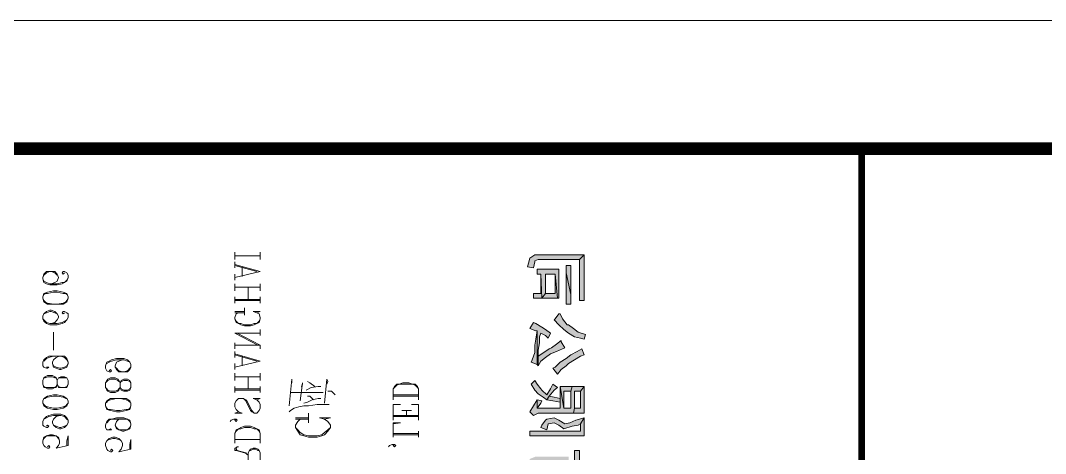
# Model space of a CAD drawing. Extents: x 1332633 to 1595679, y 264824 to 640777.
# Drawn here: x 1519759 to 1523759, y 327731 to 329421 of the extents above; entities that cross this region are included whole.
import ezdxf
from ezdxf.enums import TextEntityAlignment as Align

# ---------------------------------------------------------------- set-up
doc = ezdxf.new("R2010")
doc.units = 0
doc.header["$LTSCALE"] = 1000
doc.header["$MEASUREMENT"] = 0
doc.layers.get('0').update_dxf_attribs({"linetype": 'CONTINUOUS'})
doc.layers.add('_公共_图框', color=4, linetype='CONTINUOUS', lineweight=5)
doc.layers.add('A-Wall(建筑墙)', color=255, linetype='CONTINUOUS')
doc.styles.add('图框文字', font='SIMKAI.TTF')

# ---------------------------------------------------------------- blocks, each defined once
blk = doc.blocks.new('qqwqw')
at = {"lineweight": 0}
h = blk.add_hatch(color=4, dxfattribs=at)
h.paths.add_polyline_path([(-1093.1, 11067.7), (-1093.1, 11048.8), (-1083.7, 11048.8), (-1060.1, 11048.8), (-932.8, 11048.8), (-913.9, 11067.7), (-1060.1, 11067.7), (-1069.5, 11067.7)])
h.paths.add_polyline_path([(-913.9, 11067.7), (-932.8, 11048.8), (-932.8, 10888.4), (-937.5, 10874.3), (-942.2, 10874.3), (-965.8, 10869.6), (-961.1, 10846), (-946.9, 10850.7), (-928, 10855.4), (-913.9, 10874.3), (-913.9, 11025.2), (-913.9, 11039.4)])
h.paths.add_polyline_path([(-1107.3, 11015.8), (-1107.3, 10996.9), (-1097.8, 10996.9), (-1069.5, 10996.9), (-984.6, 10996.9), (-1069.5, 11015.8), (-1079, 11015.8)])
h.paths.add_polyline_path([(-956.3, 11015.8), (-961.1, 11015.8), (-989.4, 11015.8), (-1069.5, 11015.8), (-984.6, 10996.9), (-979.9, 10996.9), (-956.3, 10996.9)])
h.paths.add_polyline_path([(-970.5, 10968.6), (-1083.7, 10968.6), (-1083.7, 10963.9), (-989.4, 10954.5), (-989.4, 10916.7), (-1064.8, 10916.7), (-1083.7, 10902.6), (-989.4, 10897.9), (-989.4, 10883.7), (-970.5, 10883.7), (-970.5, 10893.1), (-970.5, 10916.7), (-970.5, 10940.3), (-970.5, 10945)])
h.paths.add_polyline_path([(-1083.7, 10963.9), (-1083.7, 10940.3), (-1083.7, 10902.6), (-1064.8, 10916.7), (-1064.8, 10954.5), (-989.4, 10954.5)], flags=17)
h.paths.add_polyline_path([(-1083.7, 10902.6), (-1083.7, 10897.9), (-1083.7, 10869.6), (-1064.8, 10869.6), (-1064.8, 10897.9), (-989.4, 10897.9)])
h.paths.add_polyline_path([(-1225.2, 11072.4), (-1244.1, 11067.7), (-1239.3, 11053.5), (-1234.6, 11029.9), (-1220.5, 11006.3), (-1206.3, 10987.5), (-1187.5, 10968.6), (-1168.6, 10949.7), (-1163.9, 10954.5), (-1145, 10968.6), (-1145, 10973.3), (-1163.9, 10982.8), (-1187.5, 11001.6), (-1187.5, 11006.3), (-1201.6, 11025.2), (-1215.8, 11044.1)])
h.paths.add_polyline_path([(-1305.4, 11067.7), (-1310.1, 11053.5), (-1324.2, 11029.9), (-1338.4, 11006.3), (-1347.8, 10996.9), (-1362, 10978), (-1380.8, 10963.9), (-1357.3, 10945), (-1352.5, 10954.5), (-1333.7, 10973.3), (-1319.5, 10996.9), (-1305.4, 11015.8), (-1291.2, 11039.4), (-1281.8, 11058.2)])
h.paths.add_polyline_path([(-1277.1, 10992.2), (-1281.8, 10982.8), (-1291.2, 10959.2), (-1300.7, 10935.6), (-1314.8, 10916.7), (-1329, 10897.9), (-1347.8, 10888.4), (-1310.1, 10888.4), (-1300.7, 10902.6), (-1281.8, 10930.9), (-1277.1, 10940.3), (-1262.9, 10959.2), (-1248.8, 10978), (-1253.5, 10978)])
h.paths.add_polyline_path([(-1220.5, 10935.6), (-1239.3, 10926.2), (-1229.9, 10916.7), (-1220.5, 10897.9), (-1234.6, 10893.1), (-1258.2, 10893.1), (-1286.5, 10888.4), (-1310.1, 10888.4), (-1347.8, 10888.4), (-1343.1, 10883.7), (-1211, 10883.7), (-1211, 10879), (-1201.6, 10855.4), (-1178, 10869.6), (-1182.7, 10879), (-1196.9, 10902.6), (-1206.3, 10916.7)])
h.paths.add_polyline_path([(-1343.1, 10883.7), (-1333.7, 10860.1), (-1324.2, 10864.8), (-1295.9, 10874.3), (-1291.2, 10874.3), (-1267.6, 10874.3), (-1244.1, 10879), (-1211, 10883.7)], flags=17)
h.paths.add_polyline_path([(-1428, 11067.7), (-1446.9, 11053.5), (-1446.9, 11029.9), (-1512.9, 11029.9), (-1531.8, 11025.2), (-1531.8, 10888.4), (-1541.2, 10869.6), (-1527.1, 10855.4), (-1503.5, 10869.6), (-1479.9, 10883.7), (-1512.9, 10883.7), (-1512.9, 10973.3), (-1489.3, 10973.3), (-1475.2, 10973.3), (-1428, 10973.3), (-1512.9, 10987.5), (-1512.9, 11015.8), (-1446.9, 11015.8), (-1428, 11020.5), (-1428, 11044.1)])
h.paths.add_polyline_path([(-1428, 11067.7), (-1531.8, 11067.7), (-1531.8, 11048.8), (-1531.8, 11025.2), (-1512.9, 11029.9), (-1512.9, 11053.5), (-1446.9, 11053.5)], flags=16)
h.paths.add_polyline_path([(-1550.6, 11067.7), (-1574.2, 11053.5), (-1578.9, 11044.1), (-1583.7, 11020.5), (-1593.1, 10987.5), (-1578.9, 10968.6), (-1569.5, 10949.7), (-1574.2, 10926.2), (-1597.8, 10921.4), (-1588.4, 10897.9), (-1578.9, 10902.6), (-1560.1, 10916.7), (-1555.4, 10921.4), (-1550.6, 10949.7), (-1560.1, 10968.6), (-1574.2, 10992.2), (-1569.5, 11011.1), (-1560.1, 11034.6)], flags=16)
h.paths.add_polyline_path([(-1550.6, 11067.7), (-1621.4, 11067.7), (-1621.4, 11048.8), (-1621.4, 11025.2), (-1621.4, 10912), (-1621.4, 10907.3), (-1621.4, 10883.7), (-1621.4, 10855.4), (-1602.5, 10855.4), (-1602.5, 11053.5), (-1574.2, 11053.5)])
h.paths.add_polyline_path([(-1428, 11020.5), (-1446.9, 11015.8), (-1446.9, 10987.5), (-1512.9, 10987.5), (-1428, 10973.3), (-1428, 10992.2)], flags=17)
h.paths.add_polyline_path([(-1475.2, 10973.3), (-1489.3, 10973.3), (-1484.6, 10945), (-1479.9, 10921.4), (-1465.7, 10930.9), (-1470.5, 10949.7)], flags=17)
h.paths.add_polyline_path([(-1432.7, 10963.9), (-1442.2, 10949.7), (-1465.7, 10930.9), (-1479.9, 10921.4), (-1470.5, 10907.3), (-1456.3, 10888.4), (-1442.2, 10874.3), (-1418.6, 10860.1), (-1404.4, 10874.3), (-1418.6, 10883.7), (-1437.4, 10897.9), (-1442.2, 10902.6), (-1461, 10921.4), (-1437.4, 10935.6), (-1418.6, 10945)])
h.paths.add_polyline_path([(-1484.6, 10902.6), (-1494, 10897.9), (-1512.9, 10883.7), (-1479.9, 10883.7)], flags=16)
h.paths.add_polyline_path([(-1805.3, 11081.8), (-1805.3, 11067.7), (-1810.1, 11048.8), (-1791.2, 11048.8), (-1786.5, 11058.2), (-1777, 11077.1), (-1795.9, 11081.8)])
h.paths.add_polyline_path([(-1678, 11048.8), (-1687.4, 11048.8), (-1715.7, 11048.8), (-1791.2, 11048.8), (-1810.1, 11048.8), (-1847.8, 11048.8), (-1711, 11029.9), (-1706.3, 11029.9), (-1678, 11029.9)])
h.paths.add_polyline_path([(-1880.8, 11048.8), (-1880.8, 11029.9), (-1876.1, 11029.9), (-1852.5, 11029.9), (-1819.5, 11029.9), (-1795.9, 11029.9), (-1711, 11029.9), (-1847.8, 11048.8), (-1852.5, 11048.8)])
h.paths.add_polyline_path([(-1795.9, 11029.9), (-1819.5, 11029.9), (-1824.2, 11020.5), (-1838.4, 10996.9), (-1720.4, 10987.5), (-1720.4, 10959.2), (-1819.5, 10959.2), (-1701.6, 10959.2), (-1701.6, 10978), (-1701.6, 11006.3), (-1810.1, 11006.3), (-1805.3, 11006.3)])
h.paths.add_polyline_path([(-1838.4, 10996.9), (-1852.5, 10978), (-1857.2, 10973.3), (-1838.4, 10963.9), (-1838.4, 10893.1), (-1838.4, 10874.3), (-1838.4, 10850.7), (-1819.5, 10850.7), (-1819.5, 10902.6), (-1720.4, 10902.6), (-1819.5, 10916.7), (-1819.5, 10945), (-1720.4, 10945), (-1701.6, 10959.2), (-1819.5, 10959.2), (-1819.5, 10987.5), (-1720.4, 10987.5)])
h.paths.add_polyline_path([(-1857.2, 10973.3), (-1876.1, 10954.5), (-1895, 10940.3), (-1876.1, 10921.4), (-1876.1, 10926.2), (-1857.2, 10945), (-1838.4, 10963.9)])
h.paths.add_polyline_path([(-1701.6, 10959.2), (-1720.4, 10945), (-1720.4, 10916.7), (-1819.5, 10916.7), (-1720.4, 10902.6), (-1720.4, 10883.7), (-1729.9, 10869.6), (-1711, 10855.4), (-1701.6, 10879)], flags=17)
h.paths.add_polyline_path([(-1748.7, 10874.3), (-1739.3, 10846), (-1729.9, 10850.7), (-1711, 10855.4), (-1729.9, 10869.6)])
h.paths.add_polyline_path([(-1984.6, 11072.4), (-2003.4, 11072.4), (-2003.4, 11048.8), (-2003.4, 10996.9), (-1984.6, 10996.9), (-1984.6, 11048.8)])
h.paths.add_polyline_path([(-2111.9, 11072.4), (-2130.8, 11058.2), (-2111.9, 11034.6), (-2102.5, 11020.5), (-2083.6, 11029.9), (-2102.5, 11058.2)])
h.paths.add_polyline_path([(-1923.2, 10996.9), (-1946.8, 10996.9), (-1984.6, 10996.9), (-2003.4, 10996.9), (-2041.2, 10996.9), (-1946.8, 10978), (-1923.2, 10978)])
h.paths.add_polyline_path([(-2154.4, 10996.9), (-2154.4, 10978), (-2144.9, 10978), (-2116.6, 10978), (-2097.8, 10996.9), (-2135.5, 10996.9)])
h.paths.add_polyline_path([(-2074.2, 10996.9), (-2074.2, 10978), (-2064.7, 10978), (-2041.2, 10978), (-2003.4, 10978), (-1984.6, 10978), (-1946.8, 10978), (-2041.2, 10996.9), (-2045.9, 10996.9)])
h.paths.add_polyline_path([(-2097.8, 10996.9), (-2116.6, 10978), (-2116.6, 10893.1), (-2116.6, 10888.4), (-2097.8, 10893.1), (-2097.8, 10959.2), (-2097.8, 10968.6)])
h.paths.add_polyline_path([(-1984.6, 10978), (-2003.4, 10978), (-2003.4, 10879), (-2003.4, 10874.3), (-2003.4, 10846), (-1984.6, 10846), (-1984.6, 10855.4), (-1984.6, 10883.7)])
h.paths.add_polyline_path([(-2069.5, 10926.2), (-2078.9, 10912), (-2097.8, 10893.1), (-2116.6, 10888.4), (-2126.1, 10869.6), (-2107.2, 10855.4), (-2102.5, 10864.8), (-2083.6, 10883.7), (-2078.9, 10888.4), (-2060, 10907.3)])
h.paths.add_polyline_path([(-2376, 11077.1), (-2390.2, 11067.7), (-2376, 11048.8), (-2361.9, 11029.9), (-2343, 11044.1), (-2357.2, 11062.9)])
h.paths.add_polyline_path([(-2225.1, 11072.4), (-2310, 11072.4), (-2310, 11058.2), (-2244, 11058.2), (-2244, 11006.3), (-2220.4, 11011.1), (-2225.1, 11020.5), (-2225.1, 11048.8)])
h.paths.add_polyline_path([(-2310, 11058.2), (-2310, 11034.6), (-2319.4, 11015.8), (-2338.3, 10996.9), (-2319.4, 10982.8), (-2305.3, 10996.9), (-2295.9, 11015.8), (-2291.1, 11029.9), (-2286.4, 11058.2), (-2244, 11058.2)])
h.paths.add_polyline_path([(-2182.7, 11011.1), (-2206.2, 11011.1), (-2220.4, 11011.1), (-2244, 11006.3), (-2244, 11001.6), (-2229.8, 10992.2), (-2182.7, 10992.2)])
h.paths.add_polyline_path([(-2413.8, 11006.3), (-2413.8, 10987.5), (-2404.3, 10987.5), (-2376, 10987.5), (-2357.2, 11001.6), (-2385.5, 11001.6)])
h.paths.add_polyline_path([(-2357.2, 11001.6), (-2376, 10987.5), (-2376, 10902.6), (-2357.2, 10907.3), (-2357.2, 10963.9), (-2357.2, 10978)])
h.paths.add_polyline_path([(-2333.6, 10978), (-2333.6, 10959.2), (-2319.4, 10959.2), (-2234.5, 10959.2), (-2239.3, 10949.7), (-2253.4, 10926.2), (-2267.6, 10912), (-2281.7, 10897.9), (-2286.4, 10893.1), (-2310, 10879), (-2328.9, 10874.3), (-2352.5, 10864.8), (-2333.6, 10846), (-2319.4, 10855.4), (-2295.9, 10864.8), (-2286.4, 10869.6), (-2267.6, 10883.7), (-2229.8, 10883.7), (-2253.4, 10897.9), (-2234.5, 10916.7), (-2225.1, 10940.3), (-2215.7, 10954.5), (-2206.2, 10978), (-2295.9, 10978), (-2305.3, 10978)])
h.paths.add_polyline_path([(-2319.4, 10959.2), (-2310, 10935.6), (-2295.9, 10912), (-2281.7, 10897.9), (-2267.6, 10912), (-2272.3, 10916.7), (-2286.4, 10935.6), (-2295.9, 10959.2), (-2234.5, 10959.2)], flags=16)
h.paths.add_polyline_path([(-2338.3, 10930.9), (-2343, 10926.2), (-2357.2, 10907.3), (-2376, 10902.6), (-2385.5, 10883.7), (-2371.3, 10864.8), (-2366.6, 10869.6), (-2352.5, 10888.4), (-2347.7, 10893.1), (-2328.9, 10912)])
h.paths.add_polyline_path([(-2229.8, 10883.7), (-2267.6, 10883.7), (-2258.1, 10879), (-2239.3, 10864.8), (-2215.7, 10855.4), (-2192.1, 10850.7), (-2177.9, 10874.3), (-2182.7, 10874.3), (-2206.2, 10874.3)])
h.paths.add_polyline_path([(-2630.7, 11081.8), (-2635.5, 11067.7), (-2649.6, 11044.1), (-2621.3, 11053.5), (-2607.2, 11067.7)])
h.paths.add_polyline_path([(-2527, 11081.8), (-2531.7, 11067.7), (-2541.1, 11044.1), (-2517.5, 11053.5), (-2503.4, 11072.4)])
h.paths.add_polyline_path([(-2446.8, 11053.5), (-2456.2, 11053.5), (-2479.8, 11053.5), (-2517.5, 11053.5), (-2541.1, 11044.1), (-2498.7, 11039.4), (-2479.8, 11039.4), (-2470.4, 11039.4), (-2446.8, 11039.4)])
h.paths.add_polyline_path([(-2555.3, 11053.5), (-2560, 11053.5), (-2588.3, 11053.5), (-2621.3, 11053.5), (-2649.6, 11044.1), (-2583.6, 11039.4), (-2578.9, 11039.4), (-2555.3, 11039.4)])
h.paths.add_polyline_path([(-2541.1, 11044.1), (-2545.8, 11029.9), (-2560, 11011.1), (-2541.1, 11001.6), (-2531.7, 11015.8), (-2522.3, 11039.4), (-2498.7, 11039.4)])
h.paths.add_polyline_path([(-2649.6, 11044.1), (-2654.3, 11029.9), (-2673.2, 11011.1), (-2654.3, 11001.6), (-2640.2, 11020.5), (-2630.7, 11039.4), (-2611.9, 11039.4), (-2593, 11039.4), (-2583.6, 11039.4)])
h.paths.add_polyline_path([(-2593, 11039.4), (-2611.9, 11039.4), (-2607.2, 11015.8), (-2602.4, 10996.9), (-2578.9, 11006.3), (-2583.6, 11011.1)])
h.paths.add_polyline_path([(-2498.7, 11039.4), (-2489.2, 11020.5), (-2484.5, 10996.9), (-2465.7, 11006.3), (-2465.7, 11011.1), (-2479.8, 11039.4)])
h.paths.add_polyline_path([(-2475.1, 10987.5), (-2564.7, 10987.5), (-2564.7, 10982.8), (-2498.7, 10968.6), (-2498.7, 10879), (-2498.7, 10874.3), (-2470.4, 10879), (-2479.8, 10888.4), (-2479.8, 10954.5), (-2479.8, 10959.2)])
h.paths.add_polyline_path([(-2564.7, 10982.8), (-2564.7, 10954.5), (-2564.7, 10949.7), (-2569.4, 10921.4), (-2569.4, 10912), (-2578.9, 10888.4), (-2583.6, 10879), (-2597.7, 10860.1), (-2574.1, 10850.7), (-2574.1, 10855.4), (-2560, 10874.3), (-2555.3, 10897.9), (-2550.6, 10902.6), (-2550.6, 10930.9), (-2550.6, 10945), (-2545.8, 10968.6), (-2498.7, 10968.6)])
h.paths.add_polyline_path([(-2663.8, 10982.8), (-2663.8, 10963.9), (-2654.3, 10963.9), (-2630.7, 10963.9), (-2611.9, 10963.9), (-2635.5, 10978), (-2640.2, 10978)])
h.paths.add_polyline_path([(-2578.9, 10982.8), (-2583.6, 10978), (-2607.2, 10978), (-2635.5, 10978), (-2611.9, 10963.9), (-2607.2, 10963.9), (-2578.9, 10963.9)])
h.paths.add_polyline_path([(-2611.9, 10963.9), (-2630.7, 10963.9), (-2630.7, 10893.1), (-2611.9, 10897.9)])
h.paths.add_polyline_path([(-2522.3, 10945), (-2541.1, 10940.3), (-2531.7, 10916.7), (-2522.3, 10893.1), (-2508.1, 10897.9), (-2508.1, 10902.6), (-2512.8, 10926.2)], flags=16)
h.paths.add_polyline_path([(-2583.6, 10902.6), (-2611.9, 10897.9), (-2630.7, 10893.1), (-2649.6, 10893.1), (-2673.2, 10888.4), (-2663.8, 10869.6), (-2640.2, 10874.3), (-2616.6, 10879), (-2607.2, 10883.7), (-2583.6, 10888.4)])
h.paths.add_polyline_path([(-2456.2, 10902.6), (-2460.9, 10893.1), (-2465.7, 10879), (-2470.4, 10879), (-2498.7, 10874.3), (-2479.8, 10860.1), (-2460.9, 10860.1), (-2446.8, 10864.8), (-2446.8, 10869.6), (-2437.4, 10897.9)])
h.paths.add_polyline_path([(-2781.7, 11086.5), (-2800.5, 11086.5), (-2800.5, 11062.9), (-2781.7, 11062.9)])
h.paths.add_polyline_path([(-2843, 11062.9), (-2843, 11044.1), (-2824.1, 11048.8), (-2800.5, 11048.8), (-2781.7, 11048.8), (-2743.9, 11048.8), (-2729.8, 11062.9), (-2781.7, 11062.9), (-2800.5, 11062.9), (-2824.1, 11062.9)])
h.paths.add_polyline_path([(-2729.8, 11062.9), (-2743.9, 11048.8), (-2743.9, 11029.9), (-2781.7, 11029.9), (-2729.8, 11029.9), (-2729.8, 11039.4)])
h.paths.add_polyline_path([(-2927.9, 11058.2), (-2927.9, 11044.1), (-2913.7, 11044.1), (-2890.2, 11044.1), (-2866.6, 11048.8), (-2861.9, 11058.2), (-2876, 11058.2), (-2904.3, 11058.2)])
h.paths.add_polyline_path([(-2866.6, 11048.8), (-2890.2, 11044.1), (-2894.9, 11034.6), (-2904.3, 11011.1), (-2909, 11001.6), (-2923.2, 10982.8), (-2880.7, 10973.3), (-2880.7, 10968.6), (-2885.4, 10940.3), (-2894.9, 10916.7), (-2880.7, 10907.3), (-2871.3, 10930.9), (-2871.3, 10935.6), (-2866.6, 10959.2), (-2861.9, 10987.5), (-2894.9, 10987.5), (-2894.9, 10992.2), (-2876, 11025.2)])
h.paths.add_polyline_path([(-2781.7, 11048.8), (-2800.5, 11048.8), (-2800.5, 11029.9), (-2819.4, 11029.9), (-2781.7, 11029.9)])
h.paths.add_polyline_path([(-2857.1, 11029.9), (-2857.1, 11011.1), (-2843, 11011.1), (-2819.4, 11011.1), (-2800.5, 11011.1), (-2729.8, 11011.1), (-2729.8, 11029.9), (-2781.7, 11029.9), (-2819.4, 11029.9), (-2833.6, 11029.9)])
h.paths.add_polyline_path([(-2701.5, 11029.9), (-2729.8, 11029.9), (-2729.8, 11011.1), (-2701.5, 11011.1)])
h.paths.add_polyline_path([(-2729.8, 11011.1), (-2800.5, 11011.1), (-2743.9, 11011.1), (-2743.9, 10992.2), (-2781.7, 10992.2), (-2729.8, 10987.5)])
h.paths.add_polyline_path([(-2800.5, 11011.1), (-2800.5, 10992.2), (-2781.7, 10992.2), (-2781.7, 11011.1), (-2743.9, 11011.1)], flags=17)
h.paths.add_polyline_path([(-2843, 10996.9), (-2843, 10978), (-2824.1, 10978), (-2800.5, 10978), (-2781.7, 10978), (-2729.8, 10978), (-2729.8, 10987.5), (-2781.7, 10992.2), (-2800.5, 10992.2), (-2819.4, 10992.2)])
h.paths.add_polyline_path([(-2923.2, 10982.8), (-2918.5, 10968.6), (-2909, 10968.6), (-2880.7, 10973.3)], flags=16)
h.paths.add_polyline_path([(-2781.7, 10978), (-2800.5, 10978), (-2800.5, 10959.2), (-2781.7, 10959.2)])
h.paths.add_polyline_path([(-2729.8, 10959.2), (-2748.7, 10959.2), (-2781.7, 10959.2), (-2781.7, 10940.3), (-2777, 10940.3), (-2748.7, 10940.3), (-2729.8, 10940.3)])
h.paths.add_polyline_path([(-2847.7, 10959.2), (-2847.7, 10940.3), (-2824.1, 10940.3), (-2800.5, 10940.3), (-2781.7, 10940.3), (-2781.7, 10959.2), (-2800.5, 10959.2), (-2824.1, 10959.2)])
h.paths.add_polyline_path([(-2909, 10954.5), (-2927.9, 10945), (-2918.5, 10921.4), (-2904.3, 10902.6), (-2913.7, 10883.7), (-2932.6, 10869.6), (-2918.5, 10855.4), (-2904.3, 10869.6), (-2890.2, 10888.4), (-2861.9, 10888.4), (-2880.7, 10902.6), (-2880.7, 10907.3), (-2894.9, 10916.7), (-2904.3, 10930.9)])
h.paths.add_polyline_path([(-2781.7, 10940.3), (-2800.5, 10940.3), (-2800.5, 10921.4), (-2819.4, 10921.4), (-2781.7, 10921.4)])
h.paths.add_polyline_path([(-2857.1, 10921.4), (-2857.1, 10902.6), (-2847.7, 10902.6), (-2824.1, 10902.6), (-2800.5, 10902.6), (-2781.7, 10902.6), (-2748.7, 10902.6), (-2781.7, 10921.4), (-2819.4, 10921.4), (-2828.8, 10921.4)])
h.paths.add_polyline_path([(-2715.6, 10921.4), (-2725.1, 10921.4), (-2748.7, 10921.4), (-2781.7, 10921.4), (-2748.7, 10902.6), (-2739.2, 10902.6), (-2715.6, 10902.6)])
h.paths.add_polyline_path([(-2781.7, 10902.6), (-2800.5, 10902.6), (-2800.5, 10879), (-2781.7, 10879)])
h.paths.add_polyline_path([(-2861.9, 10888.4), (-2890.2, 10888.4), (-2885.4, 10888.4), (-2866.6, 10874.3), (-2857.1, 10869.6), (-2753.4, 10874.3), (-2781.7, 10874.3), (-2805.3, 10874.3), (-2824.1, 10879), (-2847.7, 10883.7)])
h.paths.add_polyline_path([(-2696.8, 10874.3), (-2701.5, 10874.3), (-2729.8, 10874.3), (-2753.4, 10874.3), (-2857.1, 10869.6), (-2833.6, 10860.1), (-2810, 10855.4), (-2781.7, 10855.4), (-2762.8, 10855.4), (-2734.5, 10855.4), (-2706.2, 10855.4)])
h.paths.add_polyline_path([(-2993.9, 11077.1), (-3140.1, 11077.1), (-3140.1, 11067.7), (-3012.8, 11058.2), (-3012.8, 11039.4), (-3121.3, 11039.4), (-3012.8, 11025.2), (-3012.8, 11001.6), (-3121.3, 11001.6), (-2993.9, 10996.9), (-2993.9, 11020.5), (-2993.9, 11044.1), (-2993.9, 11048.8)])
h.paths.add_polyline_path([(-3140.1, 11067.7), (-3140.1, 11044.1), (-3140.1, 11020.5), (-3140.1, 11011.1), (-3140.1, 10987.5), (-3111.8, 10987.5), (-3121.3, 10973.3), (-3140.1, 10959.2), (-3154.3, 10949.7), (-3041.1, 10949.7), (-2998.6, 10949.7), (-3003.4, 10893.1), (-3017.5, 10879), (-3026.9, 10879), (-3050.5, 10879), (-3041.1, 10855.4), (-3026.9, 10855.4), (-3003.4, 10860.1), (-2998.6, 10860.1), (-2984.5, 10879), (-2979.8, 10935.6), (-2979.8, 10945), (-2975.1, 10968.6), (-3102.4, 10968.6), (-3088.2, 10987.5), (-2993.9, 10987.5), (-2993.9, 10996.9), (-3121.3, 11001.6), (-3121.3, 11025.2), (-3012.8, 11025.2), (-3121.3, 11039.4), (-3121.3, 11058.2), (-3012.8, 11058.2)])
h.paths.add_polyline_path([(-3154.3, 10949.7), (-3177.9, 10940.3), (-3159, 10926.2), (-3135.4, 10940.3), (-3116.5, 10949.7), (-3088.2, 10949.7), (-3064.7, 10949.7), (-3041.1, 10949.7)])
h.paths.add_polyline_path([(-3041.1, 10949.7), (-3050.5, 10940.3), (-3064.7, 10916.7), (-3069.4, 10912), (-3088.2, 10897.9), (-3097.7, 10888.4), (-3121.3, 10879), (-3140.1, 10874.3), (-3163.7, 10864.8), (-3149.6, 10846), (-3144.8, 10850.7), (-3121.3, 10860.1), (-3097.7, 10869.6), (-3083.5, 10879), (-3064.7, 10893.1), (-3055.2, 10902.6), (-3041.1, 10921.4), (-3031.6, 10930.9), (-3017.5, 10949.7), (-2998.6, 10949.7)])
h.paths.add_polyline_path([(-3064.7, 10949.7), (-3088.2, 10949.7), (-3107.1, 10930.9), (-3126, 10916.7), (-3140.1, 10912), (-3163.7, 10902.6), (-3149.6, 10883.7), (-3140.1, 10888.4), (-3116.5, 10902.6), (-3097.7, 10916.7), (-3083.5, 10926.2)], flags=16)
h.paths.add_polyline_path([(-3357.1, 11081.8), (-3357.1, 11072.4), (-3357.1, 11053.5), (-3357.1, 11020.5), (-3390.1, 11020.5), (-3338.2, 11020.5), (-3338.2, 11034.6), (-3333.5, 11062.9), (-3328.8, 11081.8), (-3333.5, 11081.8)])
h.paths.add_polyline_path([(-3427.8, 11020.5), (-3427.8, 11001.6), (-3413.7, 11001.6), (-3390.1, 11001.6), (-3357.1, 11001.6), (-3272.2, 11020.5), (-3338.2, 11020.5), (-3390.1, 11020.5), (-3399.5, 11020.5)])
h.paths.add_polyline_path([(-3272.2, 11020.5), (-3357.1, 11001.6), (-3295.8, 11001.6), (-3300.5, 10879), (-3295.8, 10860.1), (-3276.9, 10850.7), (-3248.6, 10850.7), (-3225, 10860.1), (-3220.3, 10869.6), (-3267.5, 10874.3), (-3281.6, 10888.4)])
h.paths.add_polyline_path([(-3357.1, 11001.6), (-3361.8, 10973.3), (-3371.2, 10949.7), (-3380.7, 10926.2), (-3390.1, 10912), (-3404.3, 10893.1), (-3427.8, 10879), (-3446.7, 10869.6), (-3427.8, 10850.7), (-3409, 10860.1), (-3390.1, 10879), (-3376, 10897.9), (-3361.8, 10916.7), (-3357.1, 10930.9), (-3347.7, 10954.5), (-3342.9, 10978), (-3338.2, 11001.6), (-3295.8, 11001.6)])
h.paths.add_polyline_path([(-3239.2, 10907.3), (-3239.2, 10902.6), (-3243.9, 10879), (-3258, 10874.3), (-3267.5, 10874.3), (-3220.3, 10869.6), (-3215.6, 10897.9)])
h.paths.add_polyline_path([(-3607.1, 11081.8), (-3616.5, 11062.9), (-3625.9, 11039.4), (-3597.6, 11053.5), (-3583.5, 11072.4), (-3583.5, 11077.1)])
h.paths.add_polyline_path([(-3682.5, 11077.1), (-3696.7, 11062.9), (-3677.8, 11048.8), (-3659, 11029.9), (-3644.8, 11048.8), (-3663.7, 11062.9)])
h.paths.add_polyline_path([(-3484.4, 11058.2), (-3493.9, 11053.5), (-3517.5, 11053.5), (-3597.6, 11053.5), (-3625.9, 11039.4), (-3522.2, 11039.4), (-3512.7, 11039.4), (-3484.4, 11039.4)])
h.paths.add_polyline_path([(-3625.9, 11039.4), (-3635.4, 11020.5), (-3654.2, 11006.3), (-3635.4, 10992.2), (-3621.2, 11015.8), (-3498.6, 11015.8), (-3616.5, 11015.8), (-3602.4, 11039.4), (-3522.2, 11039.4)])
h.paths.add_polyline_path([(-3498.6, 11015.8), (-3621.2, 11015.8), (-3621.2, 11011.1), (-3517.5, 11001.6), (-3522.2, 10987.5), (-3522.2, 10959.2), (-3503.3, 10959.2), (-3503.3, 10968.6), (-3503.3, 10992.2)])
h.paths.add_polyline_path([(-3696.7, 11011.1), (-3710.8, 10996.9), (-3692, 10987.5), (-3668.4, 10973.3), (-3654.2, 10987.5), (-3673.1, 11001.6)])
h.paths.add_polyline_path([(-3621.2, 11011.1), (-3621.2, 10987.5), (-3625.9, 10959.2), (-3607.1, 10959.2), (-3602.4, 10973.3), (-3602.4, 11001.6), (-3517.5, 11001.6)])
h.paths.add_polyline_path([(-3559.9, 10992.2), (-3578.8, 10987.5), (-3569.3, 10963.9), (-3550.5, 10973.3)], flags=16)
h.paths.add_polyline_path([(-3649.5, 10959.2), (-3649.5, 10940.3), (-3625.9, 10945), (-3607.1, 10959.2), (-3625.9, 10959.2)])
h.paths.add_polyline_path([(-3479.7, 10959.2), (-3503.3, 10959.2), (-3522.2, 10959.2), (-3607.1, 10959.2), (-3625.9, 10945), (-3503.3, 10945), (-3479.7, 10940.3)])
h.paths.add_polyline_path([(-3677.8, 10945), (-3682.5, 10930.9), (-3687.3, 10902.6), (-3696.7, 10883.7), (-3706.1, 10864.8), (-3682.5, 10855.4), (-3677.8, 10883.7), (-3668.4, 10902.6), (-3668.4, 10912), (-3659, 10935.6)])
h.paths.add_polyline_path([(-3625.9, 10945), (-3625.9, 10930.9), (-3630.7, 10907.3), (-3630.7, 10879), (-3607.1, 10883.7), (-3583.5, 10883.7), (-3531.6, 10883.7), (-3512.7, 10883.7), (-3611.8, 10897.9), (-3611.8, 10916.7), (-3607.1, 10945), (-3526.9, 10945), (-3503.3, 10945)])
h.paths.add_polyline_path([(-3503.3, 10945), (-3526.9, 10945), (-3526.9, 10926.2), (-3526.9, 10897.9), (-3536.3, 10897.9), (-3508, 10897.9), (-3508, 10916.7)], flags=16)
h.paths.add_polyline_path([(-3559.9, 10935.6), (-3583.5, 10930.9), (-3578.8, 10930.9), (-3569.3, 10907.3), (-3555.2, 10912)], flags=16)
h.paths.add_polyline_path([(-3489.2, 10897.9), (-3508, 10897.9), (-3536.3, 10897.9), (-3559.9, 10897.9), (-3588.2, 10897.9), (-3611.8, 10897.9), (-3512.7, 10883.7), (-3489.2, 10883.7)])
h.paths.add_polyline_path([(-3512.7, 10883.7), (-3531.6, 10883.7), (-3536.3, 10869.6), (-3559.9, 10869.6), (-3550.5, 10846), (-3545.8, 10846), (-3522.2, 10855.4), (-3517.5, 10855.4)])
h.paths.add_polyline_path([(-3847.6, 11072.4), (-3871.2, 11072.4), (-3871.2, 11067.7), (-3871.2, 11039.4), (-3871.2, 10879), (-3927.8, 10879), (-3847.6, 10879), (-3847.6, 10987.5), (-3795.7, 10987.5), (-3847.6, 11006.3), (-3847.6, 11044.1), (-3847.6, 11048.8)])
h.paths.add_polyline_path([(-3758, 11006.3), (-3767.4, 11006.3), (-3795.7, 11006.3), (-3847.6, 11006.3), (-3795.7, 10987.5), (-3781.6, 10987.5), (-3758, 10987.5)])
h.paths.add_polyline_path([(-3960.8, 10883.7), (-3960.8, 10860.1), (-3951.4, 10860.1), (-3927.8, 10860.1), (-3767.4, 10860.1), (-3847.6, 10879), (-3927.8, 10879), (-3937.2, 10879)])
h.paths.add_polyline_path([(-3734.4, 10883.7), (-3743.9, 10879), (-3767.4, 10879), (-3847.6, 10879), (-3767.4, 10860.1), (-3762.7, 10860.1), (-3734.4, 10860.1)])
at = {"color": 4, "lineweight": 0}
for points in [[(-1678, 11048.8), (-1687.4, 11048.8), (-1715.7, 11048.8), (-1791.2, 11048.8), (-1810.1, 11048.8), (-1847.8, 11048.8), (-1711, 11029.9), (-1706.3, 11029.9), (-1678, 11029.9), (-1678, 11048.8)], [(-1550.6, 11067.7), (-1621.4, 11067.7), (-1621.4, 11048.8), (-1621.4, 11025.2), (-1621.4, 10912), (-1621.4, 10907.3), (-1621.4, 10883.7), (-1621.4, 10855.4), (-1602.5, 10855.4), (-1602.5, 11053.5), (-1574.2, 11053.5), (-1550.6, 11067.7)], [(-1550.6, 11067.7), (-1574.2, 11053.5), (-1578.9, 11044.1), (-1583.7, 11020.5), (-1593.1, 10987.5), (-1578.9, 10968.6), (-1569.5, 10949.7), (-1574.2, 10926.2), (-1597.8, 10921.4), (-1588.4, 10897.9), (-1578.9, 10902.6), (-1560.1, 10916.7), (-1555.4, 10921.4), (-1550.6, 10949.7), (-1560.1, 10968.6), (-1574.2, 10992.2), (-1574.2, 10992.2), (-1569.5, 11011.1), (-1560.1, 11034.6), (-1550.6, 11067.7)], [(-1428, 11067.7), (-1446.9, 11053.5), (-1446.9, 11029.9), (-1512.9, 11029.9), (-1531.8, 11025.2), (-1531.8, 10888.4), (-1541.2, 10869.6), (-1527.1, 10855.4), (-1527.1, 10855.4), (-1503.5, 10869.6), (-1503.5, 10869.6), (-1479.9, 10883.7), (-1512.9, 10883.7), (-1512.9, 10973.3), (-1489.3, 10973.3), (-1475.2, 10973.3), (-1428, 10973.3), (-1512.9, 10987.5), (-1512.9, 11015.8), (-1446.9, 11015.8), (-1428, 11020.5), (-1428, 11044.1), (-1428, 11067.7)], [(-1428, 11067.7), (-1531.8, 11067.7), (-1531.8, 11048.8), (-1531.8, 11025.2), (-1512.9, 11029.9), (-1512.9, 11053.5), (-1446.9, 11053.5), (-1428, 11067.7)], [(-1305.4, 11067.7), (-1310.1, 11053.5), (-1324.2, 11029.9), (-1338.4, 11006.3), (-1347.8, 10996.9), (-1362, 10978), (-1380.8, 10963.9), (-1380.8, 10963.9), (-1357.3, 10945), (-1352.5, 10954.5), (-1333.7, 10973.3), (-1319.5, 10996.9), (-1305.4, 11015.8), (-1291.2, 11039.4), (-1281.8, 11058.2), (-1281.8, 11058.2), (-1305.4, 11067.7)], [(-1225.2, 11072.4), (-1244.1, 11067.7), (-1239.3, 11053.5), (-1234.6, 11029.9), (-1220.5, 11006.3), (-1220.5, 11006.3), (-1206.3, 10987.5), (-1187.5, 10968.6), (-1168.6, 10949.7), (-1163.9, 10954.5), (-1145, 10968.6), (-1145, 10973.3), (-1163.9, 10982.8), (-1187.5, 11001.6), (-1187.5, 11006.3), (-1201.6, 11025.2), (-1215.8, 11044.1), (-1225.2, 11072.4)], [(-1093.1, 11067.7), (-1093.1, 11048.8), (-1083.7, 11048.8), (-1060.1, 11048.8), (-932.8, 11048.8), (-913.9, 11067.7), (-1060.1, 11067.7), (-1069.5, 11067.7), (-1093.1, 11067.7)], [(-913.9, 11067.7), (-932.8, 11048.8), (-932.8, 10888.4), (-937.5, 10874.3), (-942.2, 10874.3), (-965.8, 10869.6), (-965.8, 10869.6), (-961.1, 10846), (-946.9, 10850.7), (-928, 10855.4), (-913.9, 10874.3), (-913.9, 11025.2), (-913.9, 11039.4), (-913.9, 11067.7)], [(-1428, 11020.5), (-1446.9, 11015.8), (-1446.9, 10987.5), (-1512.9, 10987.5), (-1428, 10973.3), (-1428, 10992.2), (-1428, 11020.5)], [(-1107.3, 11015.8), (-1107.3, 10996.9), (-1097.8, 10996.9), (-1069.5, 10996.9), (-984.6, 10996.9), (-1069.5, 11015.8), (-1079, 11015.8), (-1107.3, 11015.8)], [(-956.3, 11015.8), (-961.1, 11015.8), (-989.4, 11015.8), (-1069.5, 11015.8), (-984.6, 10996.9), (-979.9, 10996.9), (-956.3, 10996.9), (-956.3, 11015.8)], [(-1475.2, 10973.3), (-1489.3, 10973.3), (-1489.3, 10973.3), (-1484.6, 10945), (-1479.9, 10921.4), (-1465.7, 10930.9), (-1470.5, 10949.7), (-1475.2, 10973.3)], [(-1432.7, 10963.9), (-1442.2, 10949.7), (-1465.7, 10930.9), (-1479.9, 10921.4), (-1470.5, 10907.3), (-1456.3, 10888.4), (-1442.2, 10874.3), (-1418.6, 10860.1), (-1418.6, 10860.1), (-1404.4, 10874.3), (-1418.6, 10883.7), (-1437.4, 10897.9), (-1442.2, 10902.6), (-1461, 10921.4), (-1437.4, 10935.6), (-1418.6, 10945), (-1432.7, 10963.9)], [(-1277.1, 10992.2), (-1281.8, 10982.8), (-1291.2, 10959.2), (-1300.7, 10935.6), (-1314.8, 10916.7), (-1329, 10897.9), (-1347.8, 10888.4), (-1310.1, 10888.4), (-1300.7, 10902.6), (-1281.8, 10930.9), (-1277.1, 10940.3), (-1262.9, 10959.2), (-1248.8, 10978), (-1253.5, 10978), (-1277.1, 10992.2)], [(-970.5, 10968.6), (-1083.7, 10968.6), (-1083.7, 10963.9), (-989.4, 10954.5), (-989.4, 10916.7), (-1064.8, 10916.7), (-1083.7, 10902.6), (-989.4, 10897.9), (-989.4, 10883.7), (-970.5, 10883.7), (-970.5, 10893.1), (-970.5, 10916.7), (-970.5, 10940.3), (-970.5, 10945), (-970.5, 10968.6)], [(-1083.7, 10963.9), (-1083.7, 10940.3), (-1083.7, 10902.6), (-1064.8, 10916.7), (-1064.8, 10954.5), (-989.4, 10954.5), (-1083.7, 10963.9)], [(-1220.5, 10935.6), (-1239.3, 10926.2), (-1229.9, 10916.7), (-1220.5, 10897.9), (-1234.6, 10893.1), (-1258.2, 10893.1), (-1286.5, 10888.4), (-1310.1, 10888.4), (-1347.8, 10888.4), (-1343.1, 10883.7), (-1211, 10883.7), (-1211, 10879), (-1201.6, 10855.4), (-1178, 10869.6), (-1182.7, 10879), (-1196.9, 10902.6), (-1206.3, 10916.7), (-1220.5, 10935.6)], [(-1484.6, 10902.6), (-1494, 10897.9), (-1512.9, 10883.7), (-1479.9, 10883.7), (-1484.6, 10902.6)], [(-1343.1, 10883.7), (-1333.7, 10860.1), (-1324.2, 10864.8), (-1295.9, 10874.3), (-1291.2, 10874.3), (-1267.6, 10874.3), (-1244.1, 10879), (-1211, 10883.7), (-1343.1, 10883.7)], [(-1083.7, 10902.6), (-1083.7, 10897.9), (-1083.7, 10869.6), (-1064.8, 10869.6), (-1064.8, 10897.9), (-989.4, 10897.9), (-1083.7, 10902.6)], [(-1626.1, 10421.5), (-1602.5, 10421.5)], [(-1616.7, 10322.4), (-1616.7, 10421.5)], [(-1612, 10421.5), (-1612, 10322.4)], [(-1560.1, 10421.5), (-1498.8, 10421.5), (-1498.8, 10393.2), (-1498.8, 10421.5)], [(-1545.9, 10322.4), (-1545.9, 10421.5)], [(-1541.2, 10421.5), (-1541.2, 10322.4)], [(-1479.9, 10421.5), (-1437.4, 10421.5), (-1428, 10416.8), (-1418.6, 10407.3), (-1418.6, 10397.9), (-1413.9, 10383.8), (-1413.9, 10360.2), (-1418.6, 10346), (-1418.6, 10336.6), (-1428, 10327.2), (-1437.4, 10322.4), (-1479.9, 10322.4)], [(-1465.7, 10322.4), (-1465.7, 10421.5)], [(-1461, 10421.5), (-1461, 10322.4)], [(-1437.4, 10421.5), (-1432.7, 10416.8), (-1423.3, 10407.3), (-1418.6, 10397.9), (-1418.6, 10383.8), (-1418.6, 10360.2), (-1418.6, 10346), (-1423.3, 10336.6), (-1432.7, 10327.2), (-1437.4, 10322.4)], [(-1541.2, 10374.3), (-1522.3, 10374.3)], [(-1522.3, 10393.2), (-1522.3, 10355.5)], [(-1654.4, 10327.2), (-1659.1, 10322.4), (-1663.8, 10327.2), (-1659.1, 10331.9), (-1654.4, 10327.2), (-1654.4, 10317.7), (-1659.1, 10308.3), (-1663.8, 10303.6)], [(-1626.1, 10322.4), (-1569.5, 10322.4), (-1569.5, 10350.7), (-1574.2, 10322.4)], [(-1560.1, 10322.4), (-1498.8, 10322.4), (-1498.8, 10350.7), (-1498.8, 10322.4)], [(-1461, 10096), (-1451.6, 10086.6), (-1446.9, 10081.9), (-1446.9, 10067.7)], [(-1555.4, 10053.6), (-1550.6, 10034.7), (-1550.6, 10077.2), (-1555.4, 10053.6), (-1564.8, 10067.7), (-1578.9, 10077.2), (-1588.4, 10077.2), (-1602.5, 10067.7), (-1616.7, 10053.6), (-1621.4, 10044.2), (-1626.1, 10025.3), (-1626.1, 9992.3), (-1621.4, 9973.4), (-1616.7, 9959.3), (-1602.5, 9949.8), (-1588.4, 9940.4), (-1578.9, 9940.4), (-1564.8, 9949.8), (-1555.4, 9959.3)], [(-1588.4, 10077.2), (-1597.8, 10067.7), (-1607.2, 10053.6), (-1616.7, 10044.2), (-1621.4, 10025.3), (-1621.4, 9992.3), (-1616.7, 9973.4), (-1607.2, 9959.3), (-1597.8, 9949.8), (-1588.4, 9940.4)], [(-1498.8, 10072.5), (-1498.8, 10058.3), (-1498.8, 10025.3), (-1503.5, 9992.3), (-1503.5, 9973.4), (-1508.2, 9954.5), (-1512.9, 9935.7), (-1522.3, 9921.5), (-1527.1, 9916.8)], [(-1494, 10053.6), (-1399.7, 10063), (-1409.1, 10067.7), (-1418.6, 10063)], [(-1475.2, 10039.4), (-1475.2, 10030), (-1479.9, 10006.4), (-1489.3, 9987.6), (-1494, 9973.4)], [(-1451.6, 10048.9), (-1451.6, 10039.4), (-1451.6, 9921.5)], [(-1428, 10039.4), (-1428, 10030), (-1432.7, 10001.7), (-1442.2, 9982.8)], [(-1479.9, 10011.1), (-1465.7, 9997), (-1465.7, 9987.6)], [(-1428, 10015.9), (-1413.9, 9997), (-1409.1, 9987.6)], [(-1569.5, 9992.3), (-1531.8, 9992.3)], [(-1555.4, 9992.3), (-1555.4, 9940.4)], [(-1550.6, 9992.3), (-1550.6, 9940.4)], [(-1484.6, 9959.3), (-1413.9, 9968.7), (-1418.6, 9968.7), (-1428, 9964)], [(-1503.5, 9916.8), (-1399.7, 9926.2), (-1404.4, 9926.2), (-1413.9, 9926.2)], [(-1734.6, 9803.6), (-1687.4, 9803.6), (-1678, 9798.9), (-1673.3, 9794.2), (-1668.6, 9784.7), (-1668.6, 9775.3), (-1673.3, 9765.9), (-1678, 9761.2), (-1687.4, 9756.4), (-1720.4, 9756.4)], [(-1687.4, 9803.6), (-1678, 9798.9), (-1678, 9794.2), (-1673.3, 9784.7), (-1673.3, 9775.3), (-1678, 9765.9), (-1678, 9761.2), (-1687.4, 9756.4)], [(-1649.7, 9803.6), (-1612, 9803.6), (-1597.8, 9798.9), (-1593.1, 9789.5), (-1588.4, 9780), (-1583.7, 9765.9), (-1583.7, 9742.3), (-1588.4, 9728.1), (-1593.1, 9718.7), (-1597.8, 9709.3), (-1612, 9704.6), (-1649.7, 9704.6)], [(-1635.5, 9803.6), (-1635.5, 9704.6)], [(-1635.5, 9704.6), (-1635.5, 9803.6)], [(-1612, 9803.6), (-1602.5, 9798.9), (-1593.1, 9789.5), (-1593.1, 9780), (-1588.4, 9765.9), (-1588.4, 9742.3), (-1593.1, 9728.1), (-1593.1, 9718.7), (-1602.5, 9709.3), (-1612, 9704.6)], [(-1479.9, 9789.5), (-1475.2, 9803.6), (-1475.2, 9775.3), (-1479.9, 9789.5), (-1489.3, 9798.9), (-1498.8, 9803.6), (-1512.9, 9803.6), (-1522.3, 9798.9), (-1531.8, 9789.5), (-1531.8, 9780), (-1527.1, 9770.6), (-1522.3, 9765.9), (-1512.9, 9761.2), (-1494, 9751.7), (-1484.6, 9747), (-1475.2, 9737.6)], [(-1451.6, 9803.6), (-1428, 9803.6)], [(-1442.2, 9704.6), (-1442.2, 9803.6)], [(-1437.4, 9803.6), (-1437.4, 9704.6)], [(-1404.4, 9803.6), (-1376.1, 9803.6)], [(-1390.3, 9803.6), (-1390.3, 9704.6)], [(-1390.3, 9704.6), (-1390.3, 9803.6)], [(-1352.5, 9704.6), (-1329, 9803.6), (-1300.7, 9704.6)], [(-1281.8, 9803.6), (-1267.6, 9803.6)], [(-1267.6, 9794.2), (-1220.5, 9704.6), (-1220.5, 9803.6)], [(-1267.6, 9704.6), (-1267.6, 9803.6), (-1220.5, 9714)], [(-1267.6, 9704.6), (-1267.6, 9803.6)], [(-1229.9, 9803.6), (-1206.3, 9803.6)], [(-1140.3, 9789.5), (-1135.6, 9775.3), (-1135.6, 9803.6), (-1140.3, 9789.5), (-1145, 9798.9), (-1159.2, 9803.6), (-1163.9, 9803.6), (-1178, 9798.9), (-1182.7, 9789.5), (-1187.5, 9780), (-1192.2, 9765.9), (-1192.2, 9742.3), (-1187.5, 9728.1), (-1182.7, 9718.7), (-1178, 9709.3), (-1163.9, 9704.6), (-1159.2, 9704.6), (-1145, 9709.3), (-1140.3, 9718.7)], [(-1163.9, 9803.6), (-1173.3, 9798.9), (-1182.7, 9789.5), (-1182.7, 9780), (-1187.5, 9765.9), (-1187.5, 9742.3), (-1182.7, 9728.1), (-1182.7, 9718.7), (-1173.3, 9709.3), (-1163.9, 9704.6)], [(-1102.6, 9803.6), (-1079, 9803.6)], [(-1093.1, 9704.6), (-1093.1, 9803.6)], [(-1088.4, 9803.6), (-1088.4, 9704.6)], [(-1055.4, 9803.6), (-1027.1, 9803.6)], [(-1041.2, 9803.6), (-1041.2, 9704.6)], [(-1041.2, 9704.6), (-1041.2, 9803.6)], [(-1003.5, 9704.6), (-979.9, 9803.6), (-951.6, 9704.6)], [(-932.8, 9803.6), (-904.5, 9803.6)], [(-918.6, 9803.6), (-918.6, 9704.6)], [(-918.6, 9704.6), (-918.6, 9803.6)], [(-1531.8, 9780), (-1522.3, 9770.6), (-1512.9, 9765.9), (-1494, 9756.4), (-1484.6, 9751.7), (-1479.9, 9747), (-1475.2, 9737.6), (-1475.2, 9718.7), (-1484.6, 9709.3), (-1494, 9704.6), (-1508.2, 9704.6), (-1517.6, 9709.3), (-1527.1, 9718.7), (-1531.8, 9732.9), (-1531.8, 9704.6), (-1527.1, 9718.7)], [(-1329, 9789.5), (-1305.4, 9704.6)], [(-979.9, 9789.5), (-956.3, 9704.6)], [(-1696.9, 9756.4), (-1692.1, 9751.7), (-1687.4, 9747), (-1678, 9714), (-1673.3, 9709.3), (-1668.6, 9709.3), (-1663.8, 9714)], [(-1692.1, 9751.7), (-1687.4, 9742.3), (-1678, 9709.3), (-1678, 9704.6), (-1668.6, 9704.6), (-1663.8, 9714), (-1663.8, 9718.7)], [(-1437.4, 9756.4), (-1390.3, 9756.4)], [(-1347.8, 9732.9), (-1310.1, 9732.9)], [(-1149.7, 9742.3), (-1121.4, 9742.3)], [(-1140.3, 9742.3), (-1140.3, 9704.6)], [(-1135.6, 9742.3), (-1135.6, 9704.6)], [(-1088.4, 9756.4), (-1041.2, 9756.4)], [(-998.8, 9732.9), (-961.1, 9732.9)], [(-1555.4, 9709.3), (-1560.1, 9704.6), (-1564.8, 9709.3), (-1560.1, 9714), (-1555.4, 9709.3), (-1555.4, 9699.8), (-1560.1, 9690.4), (-1564.8, 9685.7)], [(-1451.6, 9704.6), (-1428, 9704.6)], [(-1404.4, 9704.6), (-1376.1, 9704.6)], [(-1362, 9704.6), (-1338.4, 9704.6)], [(-1314.8, 9704.6), (-1291.2, 9704.6)], [(-1281.8, 9704.6), (-1258.2, 9704.6)], [(-1102.6, 9704.6), (-1079, 9704.6)], [(-1055.4, 9704.6), (-1027.1, 9704.6)], [(-1012.9, 9704.6), (-989.4, 9704.6)], [(-965.8, 9704.6), (-942.2, 9704.6)], [(-932.8, 9704.6), (-904.5, 9704.6)], [(-1673.3, 9298.9), (-1682.7, 9251.8), (-1673.3, 9261.2), (-1659.1, 9265.9), (-1649.7, 9265.9), (-1640.3, 9261.2), (-1630.8, 9251.8), (-1626.1, 9237.6), (-1626.1, 9228.2), (-1630.8, 9214), (-1640.3, 9204.6), (-1649.7, 9199.9), (-1659.1, 9199.9), (-1673.3, 9204.6), (-1678, 9209.3), (-1682.7, 9218.8), (-1682.7, 9223.5), (-1678, 9228.2), (-1673.3, 9223.5), (-1678, 9218.8)], [(-1673.3, 9294.2), (-1654.4, 9294.2), (-1635.5, 9298.9)], [(-1673.3, 9298.9), (-1635.5, 9298.9)], [(-1555.4, 9265.9), (-1555.4, 9251.8), (-1564.8, 9242.3), (-1578.9, 9237.6), (-1593.1, 9242.3), (-1597.8, 9251.8), (-1602.5, 9265.9), (-1602.5, 9270.6), (-1597.8, 9284.8), (-1593.1, 9294.2), (-1578.9, 9298.9), (-1574.2, 9298.9), (-1560.1, 9294.2), (-1555.4, 9284.8), (-1550.6, 9270.6), (-1550.6, 9242.3), (-1555.4, 9223.5), (-1555.4, 9214), (-1564.8, 9204.6), (-1578.9, 9199.9), (-1588.4, 9199.9), (-1597.8, 9204.6), (-1597.8, 9214), (-1597.8, 9218.8), (-1597.8, 9223.5), (-1593.1, 9218.8), (-1597.8, 9214)], [(-1578.9, 9237.6), (-1588.4, 9242.3), (-1597.8, 9251.8), (-1597.8, 9265.9), (-1597.8, 9270.6), (-1597.8, 9284.8), (-1588.4, 9294.2), (-1578.9, 9298.9)], [(-1574.2, 9298.9), (-1564.8, 9294.2), (-1555.4, 9284.8), (-1555.4, 9270.6), (-1555.4, 9242.3), (-1555.4, 9223.5), (-1560.1, 9214), (-1569.5, 9204.6)], [(-1503.5, 9298.9), (-1517.6, 9294.2), (-1522.3, 9280.1), (-1527.1, 9256.5), (-1527.1, 9242.3), (-1522.3, 9218.8), (-1517.6, 9204.6), (-1503.5, 9199.9), (-1494, 9199.9), (-1484.6, 9204.6), (-1475.2, 9218.8), (-1475.2, 9242.3), (-1475.2, 9256.5), (-1475.2, 9280.1), (-1484.6, 9294.2), (-1494, 9298.9), (-1503.5, 9298.9), (-1512.9, 9294.2), (-1517.6, 9289.5), (-1517.6, 9280.1), (-1522.3, 9256.5), (-1522.3, 9242.3), (-1517.6, 9218.8), (-1517.6, 9209.3), (-1512.9, 9204.6), (-1503.5, 9199.9)], [(-1494, 9199.9), (-1489.3, 9204.6), (-1484.6, 9209.3), (-1479.9, 9218.8), (-1475.2, 9242.3), (-1475.2, 9256.5), (-1479.9, 9280.1), (-1484.6, 9289.5), (-1489.3, 9294.2)], [(-1432.7, 9298.9), (-1442.2, 9294.2), (-1446.9, 9284.8), (-1446.9, 9270.6), (-1442.2, 9261.2), (-1432.7, 9256.5), (-1413.9, 9256.5), (-1404.4, 9261.2), (-1399.7, 9270.6), (-1399.7, 9284.8), (-1404.4, 9294.2), (-1413.9, 9298.9), (-1432.7, 9298.9), (-1437.4, 9294.2), (-1442.2, 9284.8), (-1442.2, 9270.6), (-1437.4, 9261.2), (-1432.7, 9256.5)], [(-1413.9, 9256.5), (-1409.1, 9261.2), (-1404.4, 9270.6), (-1404.4, 9284.8), (-1409.1, 9294.2), (-1413.9, 9298.9)], [(-1352.5, 9237.6), (-1357.3, 9242.3), (-1366.7, 9251.8), (-1371.4, 9265.9), (-1371.4, 9270.6), (-1366.7, 9284.8), (-1357.3, 9294.2), (-1352.5, 9298.9)], [(-1324.2, 9265.9), (-1329, 9251.8), (-1333.7, 9242.3), (-1347.8, 9237.6), (-1352.5, 9237.6), (-1362, 9242.3), (-1371.4, 9251.8), (-1371.4, 9265.9), (-1371.4, 9270.6), (-1371.4, 9284.8), (-1362, 9294.2), (-1352.5, 9298.9), (-1343.1, 9298.9), (-1333.7, 9294.2), (-1324.2, 9284.8), (-1319.5, 9270.6), (-1319.5, 9242.3), (-1324.2, 9223.5), (-1329, 9214), (-1333.7, 9204.6), (-1347.8, 9199.9), (-1357.3, 9199.9), (-1366.7, 9204.6), (-1371.4, 9214), (-1371.4, 9218.8), (-1366.7, 9223.5), (-1362, 9218.8), (-1366.7, 9214)], [(-1343.1, 9298.9), (-1333.7, 9294.2), (-1329, 9284.8), (-1324.2, 9270.6), (-1324.2, 9242.3), (-1329, 9223.5), (-1333.7, 9214), (-1338.4, 9204.6)], [(-1649.7, 9265.9), (-1640.3, 9261.2), (-1635.5, 9251.8), (-1630.8, 9237.6), (-1630.8, 9228.2), (-1635.5, 9214), (-1640.3, 9204.6), (-1649.7, 9199.9)], [(-1432.7, 9256.5), (-1442.2, 9251.8), (-1446.9, 9247.1), (-1451.6, 9237.6), (-1451.6, 9218.8), (-1446.9, 9209.3), (-1442.2, 9204.6), (-1432.7, 9199.9), (-1413.9, 9199.9), (-1404.4, 9204.6), (-1399.7, 9209.3), (-1395, 9218.8), (-1395, 9237.6), (-1399.7, 9247.1), (-1404.4, 9251.8), (-1413.9, 9256.5)], [(-1432.7, 9256.5), (-1437.4, 9251.8), (-1442.2, 9247.1), (-1446.9, 9237.6), (-1446.9, 9218.8), (-1442.2, 9209.3), (-1437.4, 9204.6), (-1432.7, 9199.9)], [(-1413.9, 9199.9), (-1409.1, 9204.6), (-1404.4, 9209.3), (-1399.7, 9218.8), (-1399.7, 9237.6), (-1404.4, 9247.1), (-1409.1, 9251.8)], [(-1659.1, 9053.7), (-1668.6, 9006.5), (-1659.1, 9015.9), (-1649.7, 9020.7), (-1640.3, 9020.7), (-1626.1, 9015.9), (-1621.4, 9006.5), (-1616.7, 8992.4), (-1616.7, 8982.9), (-1621.4, 8968.8), (-1626.1, 8959.3), (-1640.3, 8954.6), (-1649.7, 8954.6), (-1659.1, 8959.3), (-1663.8, 8964.1), (-1668.6, 8973.5), (-1668.6, 8978.2), (-1663.8, 8982.9), (-1659.1, 8978.2), (-1663.8, 8973.5)], [(-1659.1, 9049), (-1640.3, 9049), (-1621.4, 9053.7)], [(-1659.1, 9053.7), (-1621.4, 9053.7)], [(-1541.2, 9020.7), (-1545.9, 9006.5), (-1555.4, 8997.1), (-1564.8, 8992.4), (-1569.5, 8992.4), (-1578.9, 8997.1), (-1588.4, 9006.5), (-1593.1, 9020.7), (-1593.1, 9025.4), (-1588.4, 9039.5), (-1578.9, 9049), (-1569.5, 9053.7), (-1560.1, 9053.7), (-1550.6, 9049), (-1541.2, 9039.5), (-1536.5, 9025.4), (-1536.5, 8997.1), (-1541.2, 8978.2), (-1545.9, 8968.8), (-1555.4, 8959.3), (-1564.8, 8954.6), (-1578.9, 8954.6), (-1583.7, 8959.3), (-1588.4, 8968.8), (-1588.4, 8973.5), (-1583.7, 8978.2), (-1578.9, 8973.5), (-1583.7, 8968.8)], [(-1569.5, 8992.4), (-1578.9, 8997.1), (-1583.7, 9006.5), (-1588.4, 9020.7), (-1588.4, 9025.4), (-1583.7, 9039.5), (-1578.9, 9049), (-1569.5, 9053.7)], [(-1560.1, 9053.7), (-1555.4, 9049), (-1545.9, 9039.5), (-1541.2, 9025.4), (-1541.2, 8997.1), (-1545.9, 8978.2), (-1550.6, 8968.8), (-1555.4, 8959.3)], [(-1494, 9053.7), (-1503.5, 9049), (-1512.9, 9034.8), (-1517.6, 9011.2), (-1517.6, 8997.1), (-1512.9, 8973.5), (-1503.5, 8959.3), (-1494, 8954.6), (-1484.6, 8954.6), (-1475.2, 8959.3), (-1465.7, 8973.5), (-1461, 8997.1), (-1461, 9011.2), (-1465.7, 9034.8), (-1475.2, 9049), (-1484.6, 9053.7), (-1494, 9053.7), (-1498.8, 9049), (-1503.5, 9044.2), (-1508.2, 9034.8), (-1512.9, 9011.2), (-1512.9, 8997.1), (-1508.2, 8973.5), (-1503.5, 8964.1), (-1498.8, 8959.3), (-1494, 8954.6)], [(-1484.6, 8954.6), (-1475.2, 8959.3), (-1475.2, 8964.1), (-1470.5, 8973.5), (-1465.7, 8997.1), (-1465.7, 9011.2), (-1470.5, 9034.8), (-1475.2, 9044.2), (-1475.2, 9049)], [(-1418.6, 9053.7), (-1432.7, 9049), (-1432.7, 9039.5), (-1432.7, 9025.4), (-1432.7, 9015.9), (-1418.6, 9011.2), (-1404.4, 9011.2), (-1395, 9015.9), (-1390.3, 9025.4), (-1390.3, 9039.5), (-1395, 9049), (-1404.4, 9053.7), (-1418.6, 9053.7), (-1428, 9049), (-1432.7, 9039.5), (-1432.7, 9025.4), (-1428, 9015.9), (-1418.6, 9011.2)], [(-1404.4, 9011.2), (-1395, 9015.9), (-1395, 9025.4), (-1395, 9039.5), (-1395, 9049), (-1404.4, 9053.7)], [(-1310.1, 9020.7), (-1314.8, 9006.5), (-1324.2, 8997.1), (-1333.7, 8992.4), (-1338.4, 8992.4), (-1352.5, 8997.1), (-1357.3, 9006.5), (-1362, 9020.7), (-1362, 9025.4), (-1357.3, 9039.5), (-1352.5, 9049), (-1338.4, 9053.7), (-1333.7, 9053.7), (-1319.5, 9049), (-1310.1, 9039.5), (-1310.1, 9025.4), (-1310.1, 8997.1), (-1310.1, 8978.2), (-1314.8, 8968.8), (-1324.2, 8959.3), (-1333.7, 8954.6), (-1347.8, 8954.6), (-1352.5, 8959.3), (-1357.3, 8968.8), (-1357.3, 8973.5), (-1352.5, 8978.2), (-1352.5, 8973.5), (-1352.5, 8968.8)], [(-1338.4, 8992.4), (-1347.8, 8997.1), (-1352.5, 9006.5), (-1357.3, 9020.7), (-1357.3, 9025.4), (-1352.5, 9039.5), (-1347.8, 9049), (-1338.4, 9053.7)], [(-1333.7, 9053.7), (-1324.2, 9049), (-1314.8, 9039.5), (-1310.1, 9025.4), (-1310.1, 8997.1), (-1314.8, 8978.2), (-1319.5, 8968.8), (-1329, 8959.3)], [(-1140.3, 9039.5), (-1145, 9034.8), (-1140.3, 9030.1), (-1135.6, 9034.8), (-1135.6, 9039.5), (-1140.3, 9049), (-1145, 9053.7), (-1159.2, 9053.7), (-1168.6, 9049), (-1178, 9039.5), (-1182.7, 9030.1), (-1187.5, 9011.2), (-1187.5, 8982.9), (-1182.7, 8968.8), (-1173.3, 8959.3), (-1163.9, 8954.6), (-1154.4, 8954.6), (-1145, 8959.3), (-1135.6, 8968.8), (-1130.9, 8982.9), (-1130.9, 8987.6), (-1135.6, 9001.8), (-1145, 9011.2), (-1154.4, 9015.9), (-1159.2, 9015.9), (-1168.6, 9011.2), (-1178, 9001.8), (-1182.7, 8987.6)], [(-1159.2, 9053.7), (-1168.6, 9049), (-1173.3, 9039.5), (-1178, 9030.1), (-1182.7, 9011.2), (-1182.7, 8982.9), (-1178, 8968.8), (-1168.6, 8959.3), (-1163.9, 8954.6)], [(-1083.7, 9053.7), (-1097.8, 9049), (-1107.3, 9034.8), (-1107.3, 9011.2), (-1107.3, 8997.1), (-1107.3, 8973.5), (-1097.8, 8959.3), (-1083.7, 8954.6), (-1079, 8954.6), (-1064.8, 8959.3), (-1060.1, 8973.5), (-1055.4, 8997.1), (-1055.4, 9011.2), (-1060.1, 9034.8), (-1064.8, 9049), (-1079, 9053.7), (-1083.7, 9053.7), (-1093.1, 9049), (-1097.8, 9044.2), (-1102.6, 9034.8), (-1107.3, 9011.2), (-1107.3, 8997.1), (-1102.6, 8973.5), (-1097.8, 8964.1), (-1093.1, 8959.3), (-1083.7, 8954.6)], [(-1079, 8954.6), (-1069.5, 8959.3), (-1064.8, 8964.1), (-1064.8, 8973.5), (-1060.1, 8997.1), (-1060.1, 9011.2), (-1064.8, 9034.8), (-1064.8, 9044.2), (-1069.5, 9049)], [(-984.6, 9039.5), (-989.4, 9034.8), (-984.6, 9030.1), (-979.9, 9034.8), (-979.9, 9039.5), (-984.6, 9049), (-994.1, 9053.7), (-1003.5, 9053.7), (-1017.7, 9049), (-1022.4, 9039.5), (-1027.1, 9030.1), (-1031.8, 9011.2), (-1031.8, 8982.9), (-1027.1, 8968.8), (-1022.4, 8959.3), (-1008.2, 8954.6), (-1003.5, 8954.6), (-989.4, 8959.3), (-979.9, 8968.8), (-979.9, 8982.9), (-979.9, 8987.6), (-979.9, 9001.8), (-989.4, 9011.2), (-1003.5, 9015.9), (-1017.7, 9011.2), (-1022.4, 9001.8), (-1027.1, 8987.6)], [(-1003.5, 9053.7), (-1012.9, 9049), (-1022.4, 9039.5), (-1022.4, 9030.1), (-1027.1, 9011.2), (-1027.1, 8982.9), (-1022.4, 8968.8), (-1017.7, 8959.3), (-1008.2, 8954.6)], [(-1640.3, 9020.7), (-1630.8, 9015.9), (-1621.4, 9006.5), (-1621.4, 8992.4), (-1621.4, 8982.9), (-1621.4, 8968.8), (-1630.8, 8959.3), (-1640.3, 8954.6)], [(-1418.6, 9011.2), (-1432.7, 9006.5), (-1432.7, 9001.8), (-1437.4, 8992.4), (-1437.4, 8973.5), (-1432.7, 8964.1), (-1432.7, 8959.3), (-1418.6, 8954.6), (-1404.4, 8954.6), (-1395, 8959.3), (-1390.3, 8964.1), (-1385.6, 8973.5), (-1385.6, 8992.4), (-1390.3, 9001.8), (-1395, 9006.5), (-1404.4, 9011.2)], [(-1418.6, 9011.2), (-1428, 9006.5), (-1432.7, 9001.8), (-1432.7, 8992.4), (-1432.7, 8973.5), (-1432.7, 8964.1), (-1428, 8959.3), (-1418.6, 8954.6)], [(-1404.4, 8954.6), (-1395, 8959.3), (-1395, 8964.1), (-1390.3, 8973.5), (-1390.3, 8992.4), (-1395, 9001.8), (-1395, 9006.5)], [(-1154.4, 8954.6), (-1145, 8959.3), (-1140.3, 8968.8), (-1135.6, 8982.9), (-1135.6, 8987.6), (-1140.3, 9001.8), (-1145, 9011.2)], [(-1003.5, 8954.6), (-994.1, 8959.3), (-984.6, 8968.8), (-979.9, 8982.9), (-979.9, 8987.6), (-984.6, 9001.8), (-994.1, 9011.2)], [(-1286.5, 8997.1), (-1215.8, 8997.1)]]:
    blk.add_lwpolyline(points, dxfattribs=at)
at = {"layer": '_公共_图框'}
blk.add_lwpolyline([(-63075, 0), (0, 0), (0, 29700), (-63075, 29700)], close=True, dxfattribs=at)
at = {"layer": '_公共_图框', "const_width": 50}
blk.add_lwpolyline([(-61825, 500), (-500, 500), (-500, 29200), (-61825, 29200)], close=True, dxfattribs=at)
at = {"layer": '_公共_图框', "const_width": 25}
blk.add_lwpolyline([(-4500, 12150), (-500, 12150)], dxfattribs=at)
at = {"layer": '_公共_图框', "style": '图框文字'}
for tag, height, p in [('建设单位', 250, (-2500, 19150)), ('合作单位', 250, (-2527, 16841.6)), ('项目名称', 250, (-2500, 15150)), ('项目编号', 250, (-2500, 13150)), ('建筑', 175, (-1300, 2800)), ('方案深化', 175, (-1300, 2450)), ('1:100', 175, (-1300, 2100)), ('20090705', 175, (-1300, 1750)), ('图号', 175, (-1300, 1225))]:
    blk.add_attdef(tag, text='', height=height, dxfattribs=at).set_placement(p, align=Align.MIDDLE_CENTER)

msp = doc.modelspace()

# ---------------------------------------------------------------- block references
at = {"layer": 'A-Wall(建筑墙)', "xscale": -1, "rotation": 270}
msp.add_blockref('qqwqw', (1510891.4, 329420.9, 0), dxfattribs=at)

doc.saveas('drawing.dxf')
